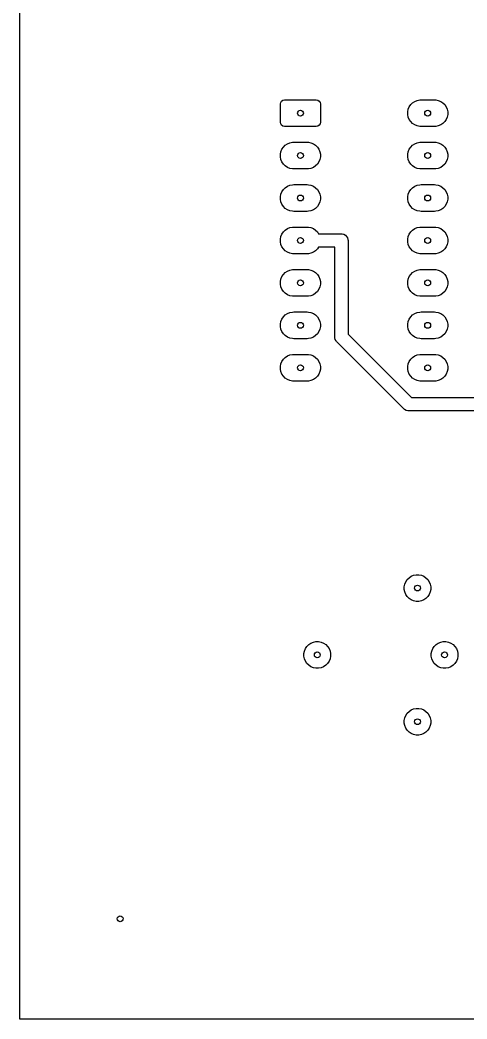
# Model space of a CAD drawing. Header units: millimetres. Extents: x 20 to 120, y -120 to -20.
# Drawn here: x 20 to 46.8, y -120 to -60.2 of the extents above; entities that cross this region are included whole.
import ezdxf

# ---------------------------------------------------------------- set-up
doc = ezdxf.new("R2010")
doc.units = ezdxf.units.MM
doc.layers.add('Edge.Cuts', color=254, linetype='CONTINUOUS', true_color=0xd0d2cd)
doc.layers.add('F.Cu', color=13, linetype='CONTINUOUS', true_color=0xc83434)

msp = doc.modelspace()

# ---------------------------------------------------------------- linework, layer by layer
at = {"layer": 'Edge.Cuts', "linetype": 'CONTINUOUS'}
for p, q in [((20, -120), (20, -20)), ((120, -120), (20, -120))]:
    msp.add_line(p, q, dxfattribs=at)
at = {"layer": 'F.Cu', "linetype": 'CONTINUOUS'}
for p, q in [((35.59, -65.23), (35.60903, -65.134329)), ((35.60903, -65.134329), (35.663223, -65.053223)), ((35.663223, -65.053223), (35.744329, -64.99903)), ((35.744329, -64.99903), (35.84, -64.98)), ((35.84, -64.98), (37.74, -64.98)), ((37.74, -64.98), (37.835671, -64.99903)), ((37.835671, -64.99903), (37.916777, -65.053223)), ((37.916777, -65.053223), (37.97097, -65.134329)), ((37.97097, -65.134329), (37.99, -65.23)), ((43.391592, -65.272485), (43.502485, -65.161592)), ((43.502485, -65.161592), (43.632883, -65.074463)), ((43.632883, -65.074463), (43.777772, -65.014448)), ((43.777772, -65.014448), (43.931586, -64.983852)), ((43.931586, -64.983852), (44.01, -64.98)), ((44.01, -64.98), (44.81, -64.98)), ((44.81, -64.98), (44.888414, -64.983852)), ((44.888414, -64.983852), (45.042228, -65.014448)), ((45.042228, -65.014448), (45.187117, -65.074463)), ((45.187117, -65.074463), (45.317515, -65.161592)), ((45.317515, -65.161592), (45.428408, -65.272485)), ((35.59, -66.33), (35.59, -65.23)), ((37.99, -65.23), (37.99, -66.33)), ((43.213852, -65.701586), (43.244448, -65.547772)), ((43.213852, -65.858414), (43.213852, -65.701586)), ((43.244448, -65.547772), (43.304463, -65.402883)), ((43.304463, -65.402883), (43.391592, -65.272485)), ((45.428408, -65.272485), (45.515537, -65.402883)), ((45.515537, -65.402883), (45.575552, -65.547772)), ((45.575552, -65.547772), (45.606148, -65.701586)), ((45.606148, -65.701586), (45.606148, -65.858414)), ((35.60903, -66.425671), (35.59, -66.33)), ((37.99, -66.33), (37.97097, -66.425671)), ((43.244448, -66.012228), (43.213852, -65.858414)), ((43.304463, -66.157117), (43.244448, -66.012228)), ((43.391592, -66.287515), (43.304463, -66.157117)), ((43.502485, -66.398408), (43.391592, -66.287515)), ((45.428408, -66.287515), (45.317515, -66.398408)), ((45.515537, -66.157117), (45.428408, -66.287515)), ((45.575552, -66.012228), (45.515537, -66.157117)), ((45.606148, -65.858414), (45.575552, -66.012228)), ((35.663223, -66.506777), (35.60903, -66.425671)), ((35.744329, -66.56097), (35.663223, -66.506777)), ((35.84, -66.58), (35.744329, -66.56097)), ((37.74, -66.58), (35.84, -66.58)), ((37.835671, -66.56097), (37.74, -66.58)), ((37.916777, -66.506777), (37.835671, -66.56097)), ((37.97097, -66.425671), (37.916777, -66.506777)), ((43.632883, -66.485537), (43.502485, -66.398408)), ((43.777772, -66.545552), (43.632883, -66.485537)), ((43.931586, -66.576148), (43.777772, -66.545552)), ((44.01, -66.58), (43.931586, -66.576148)), ((44.81, -66.58), (44.01, -66.58)), ((44.888414, -66.576148), (44.81, -66.58)), ((45.042228, -66.545552), (44.888414, -66.576148)), ((45.187117, -66.485537), (45.042228, -66.545552)), ((45.317515, -66.398408), (45.187117, -66.485537)), ((36.012883, -67.614463), (36.157772, -67.554448)), ((36.157772, -67.554448), (36.311586, -67.523852)), ((36.311586, -67.523852), (36.39, -67.52)), ((36.39, -67.52), (37.19, -67.52)), ((37.19, -67.52), (37.268414, -67.523852)), ((37.268414, -67.523852), (37.422228, -67.554448)), ((37.422228, -67.554448), (37.567117, -67.614463)), ((43.632883, -67.614463), (43.777772, -67.554448)), ((43.777772, -67.554448), (43.931586, -67.523852)), ((43.931586, -67.523852), (44.01, -67.52)), ((44.01, -67.52), (44.81, -67.52)), ((44.81, -67.52), (44.888414, -67.523852)), ((44.888414, -67.523852), (45.042228, -67.554448)), ((45.042228, -67.554448), (45.187117, -67.614463)), ((35.593852, -68.241586), (35.624448, -68.087772)), ((35.624448, -68.087772), (35.684463, -67.942883)), ((35.684463, -67.942883), (35.771592, -67.812485)), ((35.771592, -67.812485), (35.882485, -67.701592)), ((35.882485, -67.701592), (36.012883, -67.614463)), ((37.567117, -67.614463), (37.697515, -67.701592)), ((37.697515, -67.701592), (37.808408, -67.812485)), ((37.808408, -67.812485), (37.895537, -67.942883)), ((37.895537, -67.942883), (37.955552, -68.087772)), ((37.955552, -68.087772), (37.986148, -68.241586)), ((43.213852, -68.241586), (43.244448, -68.087772)), ((43.244448, -68.087772), (43.304463, -67.942883)), ((43.304463, -67.942883), (43.391592, -67.812485)), ((43.391592, -67.812485), (43.502485, -67.701592)), ((43.502485, -67.701592), (43.632883, -67.614463)), ((45.187117, -67.614463), (45.317515, -67.701592)), ((45.317515, -67.701592), (45.428408, -67.812485)), ((45.428408, -67.812485), (45.515537, -67.942883)), ((45.515537, -67.942883), (45.575552, -68.087772)), ((45.575552, -68.087772), (45.606148, -68.241586)), ((35.593852, -68.398414), (35.593852, -68.241586)), ((35.624448, -68.552228), (35.593852, -68.398414)), ((35.684463, -68.697117), (35.624448, -68.552228)), ((35.771592, -68.827515), (35.684463, -68.697117)), ((37.895537, -68.697117), (37.808408, -68.827515)), ((37.955552, -68.552228), (37.895537, -68.697117)), ((37.986148, -68.398414), (37.955552, -68.552228)), ((37.986148, -68.241586), (37.986148, -68.398414)), ((43.213852, -68.398414), (43.213852, -68.241586)), ((43.244448, -68.552228), (43.213852, -68.398414)), ((43.304463, -68.697117), (43.244448, -68.552228)), ((43.391592, -68.827515), (43.304463, -68.697117)), ((45.515537, -68.697117), (45.428408, -68.827515)), ((45.575552, -68.552228), (45.515537, -68.697117)), ((45.606148, -68.398414), (45.575552, -68.552228)), ((45.606148, -68.241586), (45.606148, -68.398414)), ((35.882485, -68.938408), (35.771592, -68.827515)), ((36.012883, -69.025537), (35.882485, -68.938408)), ((36.157772, -69.085552), (36.012883, -69.025537)), ((36.311586, -69.116148), (36.157772, -69.085552)), ((36.39, -69.12), (36.311586, -69.116148)), ((37.19, -69.12), (36.39, -69.12)), ((37.268414, -69.116148), (37.19, -69.12)), ((37.422228, -69.085552), (37.268414, -69.116148)), ((37.567117, -69.025537), (37.422228, -69.085552)), ((37.697515, -68.938408), (37.567117, -69.025537)), ((37.808408, -68.827515), (37.697515, -68.938408)), ((43.502485, -68.938408), (43.391592, -68.827515)), ((43.632883, -69.025537), (43.502485, -68.938408)), ((43.777772, -69.085552), (43.632883, -69.025537)), ((43.931586, -69.116148), (43.777772, -69.085552)), ((44.01, -69.12), (43.931586, -69.116148)), ((44.81, -69.12), (44.01, -69.12)), ((44.888414, -69.116148), (44.81, -69.12)), ((45.042228, -69.085552), (44.888414, -69.116148)), ((45.187117, -69.025537), (45.042228, -69.085552)), ((45.317515, -68.938408), (45.187117, -69.025537)), ((45.428408, -68.827515), (45.317515, -68.938408)), ((35.624448, -70.627772), (35.684463, -70.482883)), ((35.684463, -70.482883), (35.771592, -70.352485)), ((35.771592, -70.352485), (35.882485, -70.241592)), ((35.882485, -70.241592), (36.012883, -70.154463)), ((36.012883, -70.154463), (36.157772, -70.094448)), ((36.157772, -70.094448), (36.311586, -70.063852)), ((36.311586, -70.063852), (36.39, -70.06)), ((36.39, -70.06), (37.19, -70.06)), ((37.19, -70.06), (37.268414, -70.063852)), ((37.268414, -70.063852), (37.422228, -70.094448)), ((37.422228, -70.094448), (37.567117, -70.154463)), ((37.567117, -70.154463), (37.697515, -70.241592)), ((37.697515, -70.241592), (37.808408, -70.352485)), ((37.808408, -70.352485), (37.895537, -70.482883)), ((37.895537, -70.482883), (37.955552, -70.627772)), ((43.244448, -70.627772), (43.304463, -70.482883)), ((43.304463, -70.482883), (43.391592, -70.352485)), ((43.391592, -70.352485), (43.502485, -70.241592)), ((43.502485, -70.241592), (43.632883, -70.154463)), ((43.632883, -70.154463), (43.777772, -70.094448)), ((43.777772, -70.094448), (43.931586, -70.063852)), ((43.931586, -70.063852), (44.01, -70.06)), ((44.01, -70.06), (44.81, -70.06)), ((44.81, -70.06), (44.888414, -70.063852)), ((44.888414, -70.063852), (45.042228, -70.094448)), ((45.042228, -70.094448), (45.187117, -70.154463)), ((45.187117, -70.154463), (45.317515, -70.241592)), ((45.317515, -70.241592), (45.428408, -70.352485)), ((45.428408, -70.352485), (45.515537, -70.482883)), ((45.515537, -70.482883), (45.575552, -70.627772)), ((35.593852, -70.781586), (35.624448, -70.627772)), ((35.593852, -70.938414), (35.593852, -70.781586)), ((35.624448, -71.092228), (35.593852, -70.938414)), ((35.684463, -71.237117), (35.624448, -71.092228)), ((37.955552, -71.092228), (37.895537, -71.237117)), ((37.955552, -70.627772), (37.986148, -70.781586)), ((37.986148, -70.938414), (37.955552, -71.092228)), ((37.986148, -70.781586), (37.986148, -70.938414)), ((43.213852, -70.781586), (43.244448, -70.627772)), ((43.213852, -70.938414), (43.213852, -70.781586)), ((43.244448, -71.092228), (43.213852, -70.938414)), ((43.304463, -71.237117), (43.244448, -71.092228)), ((45.575552, -71.092228), (45.515537, -71.237117)), ((45.575552, -70.627772), (45.606148, -70.781586)), ((45.606148, -70.938414), (45.575552, -71.092228)), ((45.606148, -70.781586), (45.606148, -70.938414)), ((35.771592, -71.367515), (35.684463, -71.237117)), ((35.882485, -71.478408), (35.771592, -71.367515)), ((36.012883, -71.565537), (35.882485, -71.478408)), ((36.157772, -71.625552), (36.012883, -71.565537)), ((36.311586, -71.656148), (36.157772, -71.625552)), ((36.39, -71.66), (36.311586, -71.656148)), ((37.19, -71.66), (36.39, -71.66)), ((37.268414, -71.656148), (37.19, -71.66)), ((37.422228, -71.625552), (37.268414, -71.656148)), ((37.567117, -71.565537), (37.422228, -71.625552)), ((37.697515, -71.478408), (37.567117, -71.565537)), ((37.808408, -71.367515), (37.697515, -71.478408)), ((37.895537, -71.237117), (37.808408, -71.367515)), ((43.391592, -71.367515), (43.304463, -71.237117)), ((43.502485, -71.478408), (43.391592, -71.367515)), ((43.632883, -71.565537), (43.502485, -71.478408)), ((43.777772, -71.625552), (43.632883, -71.565537)), ((43.931586, -71.656148), (43.777772, -71.625552)), ((44.01, -71.66), (43.931586, -71.656148)), ((44.81, -71.66), (44.01, -71.66)), ((44.888414, -71.656148), (44.81, -71.66)), ((45.042228, -71.625552), (44.888414, -71.656148)), ((45.187117, -71.565537), (45.042228, -71.625552)), ((45.317515, -71.478408), (45.187117, -71.565537)), ((45.428408, -71.367515), (45.317515, -71.478408)), ((45.515537, -71.237117), (45.428408, -71.367515)), ((35.684463, -73.022883), (35.771592, -72.892485)), ((35.771592, -72.892485), (35.882485, -72.781592)), ((35.882485, -72.781592), (36.012883, -72.694463)), ((36.012883, -72.694463), (36.157772, -72.634448)), ((36.157772, -72.634448), (36.311586, -72.603852)), ((36.311586, -72.603852), (36.39, -72.6)), ((36.39, -72.6), (37.19, -72.6)), ((37.19, -72.6), (37.268414, -72.603852)), ((37.268414, -72.603852), (37.422228, -72.634448)), ((37.422228, -72.634448), (37.567117, -72.694463)), ((37.567117, -72.694463), (37.697515, -72.781592)), ((37.697515, -72.781592), (37.808408, -72.892485)), ((37.808408, -72.892485), (37.880247, -73)), ((43.304463, -73.022883), (43.391592, -72.892485)), ((43.391592, -72.892485), (43.502485, -72.781592)), ((43.502485, -72.781592), (43.632883, -72.694463)), ((43.632883, -72.694463), (43.777772, -72.634448)), ((43.777772, -72.634448), (43.931586, -72.603852)), ((43.931586, -72.603852), (44.01, -72.6)), ((44.01, -72.6), (44.81, -72.6)), ((44.81, -72.6), (44.888414, -72.603852)), ((44.888414, -72.603852), (45.042228, -72.634448)), ((45.042228, -72.634448), (45.187117, -72.694463)), ((45.187117, -72.694463), (45.317515, -72.781592)), ((45.317515, -72.781592), (45.428408, -72.892485)), ((45.428408, -72.892485), (45.515537, -73.022883)), ((35.593852, -73.321586), (35.624448, -73.167772)), ((35.593852, -73.478414), (35.593852, -73.321586)), ((35.624448, -73.632228), (35.593852, -73.478414)), ((35.624448, -73.167772), (35.684463, -73.022883)), ((37.880247, -73), (39.2417, -73)), ((39.2417, -73), (39.29391, -73.003422)), ((39.29391, -73.003422), (39.394773, -73.030448)), ((39.394773, -73.030448), (39.485205, -73.082659)), ((39.485205, -73.082659), (39.559041, -73.156495)), ((39.559041, -73.156495), (39.611252, -73.246927)), ((39.611252, -73.246927), (39.638278, -73.34779)), ((39.638278, -73.34779), (39.6417, -73.4)), ((39.6417, -73.4), (39.6417, -79.005014)), ((43.213852, -73.321586), (43.244448, -73.167772)), ((43.213852, -73.478414), (43.213852, -73.321586)), ((43.244448, -73.632228), (43.213852, -73.478414)), ((43.244448, -73.167772), (43.304463, -73.022883)), ((45.515537, -73.022883), (45.575552, -73.167772)), ((45.575552, -73.167772), (45.606148, -73.321586)), ((45.606148, -73.478414), (45.575552, -73.632228)), ((45.606148, -73.321586), (45.606148, -73.478414)), ((35.684463, -73.777117), (35.624448, -73.632228)), ((35.771592, -73.907515), (35.684463, -73.777117)), ((35.882485, -74.018408), (35.771592, -73.907515)), ((36.012883, -74.105537), (35.882485, -74.018408)), ((36.157772, -74.165552), (36.012883, -74.105537)), ((37.567117, -74.105537), (37.422228, -74.165552)), ((37.697515, -74.018408), (37.567117, -74.105537)), ((37.808408, -73.907515), (37.697515, -74.018408)), ((37.880247, -73.8), (37.808408, -73.907515)), ((38.8417, -73.8), (37.880247, -73.8)), ((38.8417, -79.1707), (38.8417, -73.8)), ((43.304463, -73.777117), (43.244448, -73.632228)), ((43.391592, -73.907515), (43.304463, -73.777117)), ((43.502485, -74.018408), (43.391592, -73.907515)), ((43.632883, -74.105537), (43.502485, -74.018408)), ((43.777772, -74.165552), (43.632883, -74.105537)), ((45.187117, -74.105537), (45.042228, -74.165552)), ((45.317515, -74.018408), (45.187117, -74.105537)), ((45.428408, -73.907515), (45.317515, -74.018408)), ((45.515537, -73.777117), (45.428408, -73.907515)), ((45.575552, -73.632228), (45.515537, -73.777117)), ((36.311586, -74.196148), (36.157772, -74.165552)), ((36.39, -74.2), (36.311586, -74.196148)), ((37.19, -74.2), (36.39, -74.2)), ((37.268414, -74.196148), (37.19, -74.2)), ((37.422228, -74.165552), (37.268414, -74.196148)), ((43.931586, -74.196148), (43.777772, -74.165552)), ((44.01, -74.2), (43.931586, -74.196148)), ((44.81, -74.2), (44.01, -74.2)), ((44.888414, -74.196148), (44.81, -74.2)), ((45.042228, -74.165552), (44.888414, -74.196148)), ((35.771592, -75.432485), (35.882485, -75.321592)), ((35.882485, -75.321592), (36.012883, -75.234463)), ((36.012883, -75.234463), (36.157772, -75.174448)), ((36.157772, -75.174448), (36.311586, -75.143852)), ((36.311586, -75.143852), (36.39, -75.14)), ((36.39, -75.14), (37.19, -75.14)), ((37.19, -75.14), (37.268414, -75.143852)), ((37.268414, -75.143852), (37.422228, -75.174448)), ((37.422228, -75.174448), (37.567117, -75.234463)), ((37.567117, -75.234463), (37.697515, -75.321592)), ((37.697515, -75.321592), (37.808408, -75.432485)), ((43.391592, -75.432485), (43.502485, -75.321592)), ((43.502485, -75.321592), (43.632883, -75.234463)), ((43.632883, -75.234463), (43.777772, -75.174448)), ((43.777772, -75.174448), (43.931586, -75.143852)), ((43.931586, -75.143852), (44.01, -75.14)), ((44.01, -75.14), (44.81, -75.14)), ((44.81, -75.14), (44.888414, -75.143852)), ((44.888414, -75.143852), (45.042228, -75.174448)), ((45.042228, -75.174448), (45.187117, -75.234463)), ((45.187117, -75.234463), (45.317515, -75.321592)), ((45.317515, -75.321592), (45.428408, -75.432485)), ((35.593852, -75.861586), (35.624448, -75.707772)), ((35.593852, -76.018414), (35.593852, -75.861586)), ((35.624448, -75.707772), (35.684463, -75.562883)), ((35.684463, -75.562883), (35.771592, -75.432485)), ((37.808408, -75.432485), (37.895537, -75.562883)), ((37.895537, -75.562883), (37.955552, -75.707772)), ((37.955552, -75.707772), (37.986148, -75.861586)), ((37.986148, -75.861586), (37.986148, -76.018414)), ((43.213852, -75.861586), (43.244448, -75.707772)), ((43.213852, -76.018414), (43.213852, -75.861586)), ((43.244448, -75.707772), (43.304463, -75.562883)), ((43.304463, -75.562883), (43.391592, -75.432485)), ((45.428408, -75.432485), (45.515537, -75.562883)), ((45.515537, -75.562883), (45.575552, -75.707772)), ((45.575552, -75.707772), (45.606148, -75.861586)), ((45.606148, -75.861586), (45.606148, -76.018414)), ((35.624448, -76.172228), (35.593852, -76.018414)), ((35.684463, -76.317117), (35.624448, -76.172228)), ((35.771592, -76.447515), (35.684463, -76.317117)), ((35.882485, -76.558408), (35.771592, -76.447515)), ((37.808408, -76.447515), (37.697515, -76.558408)), ((37.895537, -76.317117), (37.808408, -76.447515)), ((37.955552, -76.172228), (37.895537, -76.317117)), ((37.986148, -76.018414), (37.955552, -76.172228)), ((43.244448, -76.172228), (43.213852, -76.018414)), ((43.304463, -76.317117), (43.244448, -76.172228)), ((43.391592, -76.447515), (43.304463, -76.317117)), ((43.502485, -76.558408), (43.391592, -76.447515)), ((45.428408, -76.447515), (45.317515, -76.558408)), ((45.515537, -76.317117), (45.428408, -76.447515)), ((45.575552, -76.172228), (45.515537, -76.317117)), ((45.606148, -76.018414), (45.575552, -76.172228)), ((36.012883, -76.645537), (35.882485, -76.558408)), ((36.157772, -76.705552), (36.012883, -76.645537)), ((36.311586, -76.736148), (36.157772, -76.705552)), ((36.39, -76.74), (36.311586, -76.736148)), ((37.19, -76.74), (36.39, -76.74)), ((37.268414, -76.736148), (37.19, -76.74)), ((37.422228, -76.705552), (37.268414, -76.736148)), ((37.567117, -76.645537), (37.422228, -76.705552)), ((37.697515, -76.558408), (37.567117, -76.645537)), ((43.632883, -76.645537), (43.502485, -76.558408)), ((43.777772, -76.705552), (43.632883, -76.645537)), ((43.931586, -76.736148), (43.777772, -76.705552)), ((44.01, -76.74), (43.931586, -76.736148)), ((44.81, -76.74), (44.01, -76.74)), ((44.888414, -76.736148), (44.81, -76.74)), ((45.042228, -76.705552), (44.888414, -76.736148)), ((45.187117, -76.645537), (45.042228, -76.705552)), ((45.317515, -76.558408), (45.187117, -76.645537)), ((36.012883, -77.774463), (36.157772, -77.714448)), ((36.157772, -77.714448), (36.311586, -77.683852)), ((36.311586, -77.683852), (36.39, -77.68)), ((36.39, -77.68), (37.19, -77.68)), ((37.19, -77.68), (37.268414, -77.683852)), ((37.268414, -77.683852), (37.422228, -77.714448)), ((37.422228, -77.714448), (37.567117, -77.774463)), ((43.632883, -77.774463), (43.777772, -77.714448)), ((43.777772, -77.714448), (43.931586, -77.683852)), ((43.931586, -77.683852), (44.01, -77.68)), ((44.01, -77.68), (44.81, -77.68)), ((44.81, -77.68), (44.888414, -77.683852)), ((44.888414, -77.683852), (45.042228, -77.714448)), ((45.042228, -77.714448), (45.187117, -77.774463)), ((35.593852, -78.401586), (35.624448, -78.247772)), ((35.624448, -78.247772), (35.684463, -78.102883)), ((35.684463, -78.102883), (35.771592, -77.972485)), ((35.771592, -77.972485), (35.882485, -77.861592)), ((35.882485, -77.861592), (36.012883, -77.774463)), ((37.567117, -77.774463), (37.697515, -77.861592)), ((37.697515, -77.861592), (37.808408, -77.972485)), ((37.808408, -77.972485), (37.895537, -78.102883)), ((37.895537, -78.102883), (37.955552, -78.247772)), ((37.955552, -78.247772), (37.986148, -78.401586)), ((43.213852, -78.401586), (43.244448, -78.247772)), ((43.244448, -78.247772), (43.304463, -78.102883)), ((43.304463, -78.102883), (43.391592, -77.972485)), ((43.391592, -77.972485), (43.502485, -77.861592)), ((43.502485, -77.861592), (43.632883, -77.774463)), ((45.187117, -77.774463), (45.317515, -77.861592)), ((45.317515, -77.861592), (45.428408, -77.972485)), ((45.428408, -77.972485), (45.515537, -78.102883)), ((45.515537, -78.102883), (45.575552, -78.247772)), ((45.575552, -78.247772), (45.606148, -78.401586)), ((35.593852, -78.558414), (35.593852, -78.401586)), ((35.624448, -78.712228), (35.593852, -78.558414)), ((35.684463, -78.857117), (35.624448, -78.712228)), ((35.771592, -78.987515), (35.684463, -78.857117)), ((37.895537, -78.857117), (37.808408, -78.987515)), ((37.955552, -78.712228), (37.895537, -78.857117)), ((37.986148, -78.558414), (37.955552, -78.712228)), ((37.986148, -78.401586), (37.986148, -78.558414)), ((43.213852, -78.558414), (43.213852, -78.401586)), ((43.244448, -78.712228), (43.213852, -78.558414)), ((43.304463, -78.857117), (43.244448, -78.712228)), ((43.391592, -78.987515), (43.304463, -78.857117)), ((45.515537, -78.857117), (45.428408, -78.987515)), ((45.575552, -78.712228), (45.515537, -78.857117)), ((45.606148, -78.558414), (45.575552, -78.712228)), ((45.606148, -78.401586), (45.606148, -78.558414)), ((35.882485, -79.098408), (35.771592, -78.987515)), ((36.012883, -79.185537), (35.882485, -79.098408)), ((36.157772, -79.245552), (36.012883, -79.185537)), ((36.311586, -79.276148), (36.157772, -79.245552)), ((36.39, -79.28), (36.311586, -79.276148)), ((37.19, -79.28), (36.39, -79.28)), ((37.268414, -79.276148), (37.19, -79.28)), ((37.422228, -79.245552), (37.268414, -79.276148)), ((37.567117, -79.185537), (37.422228, -79.245552)), ((37.697515, -79.098408), (37.567117, -79.185537)), ((37.808408, -78.987515), (37.697515, -79.098408)), ((38.845122, -79.22291), (38.8417, -79.1707)), ((38.872148, -79.323774), (38.845122, -79.22291)), ((38.924359, -79.414205), (38.872148, -79.323774)), ((38.958857, -79.453543), (38.924359, -79.414205)), ((42.988157, -83.482843), (38.958857, -79.453543)), ((39.6417, -79.005014), (43.436686, -82.8)), ((43.502485, -79.098408), (43.391592, -78.987515)), ((43.632883, -79.185537), (43.502485, -79.098408)), ((43.777772, -79.245552), (43.632883, -79.185537)), ((43.931586, -79.276148), (43.777772, -79.245552)), ((44.01, -79.28), (43.931586, -79.276148)), ((44.81, -79.28), (44.01, -79.28)), ((44.888414, -79.276148), (44.81, -79.28)), ((45.042228, -79.245552), (44.888414, -79.276148)), ((45.187117, -79.185537), (45.042228, -79.245552)), ((45.317515, -79.098408), (45.187117, -79.185537)), ((45.428408, -78.987515), (45.317515, -79.098408)), ((35.624448, -80.787772), (35.684463, -80.642883)), ((35.684463, -80.642883), (35.771592, -80.512485)), ((35.771592, -80.512485), (35.882485, -80.401592)), ((35.882485, -80.401592), (36.012883, -80.314463)), ((36.012883, -80.314463), (36.157772, -80.254448)), ((36.157772, -80.254448), (36.311586, -80.223852)), ((36.311586, -80.223852), (36.39, -80.22)), ((36.39, -80.22), (37.19, -80.22)), ((37.19, -80.22), (37.268414, -80.223852)), ((37.268414, -80.223852), (37.422228, -80.254448)), ((37.422228, -80.254448), (37.567117, -80.314463)), ((37.567117, -80.314463), (37.697515, -80.401592)), ((37.697515, -80.401592), (37.808408, -80.512485)), ((37.808408, -80.512485), (37.895537, -80.642883)), ((37.895537, -80.642883), (37.955552, -80.787772)), ((43.244448, -80.787772), (43.304463, -80.642883)), ((43.304463, -80.642883), (43.391592, -80.512485)), ((43.391592, -80.512485), (43.502485, -80.401592)), ((43.502485, -80.401592), (43.632883, -80.314463)), ((43.632883, -80.314463), (43.777772, -80.254448)), ((43.777772, -80.254448), (43.931586, -80.223852)), ((43.931586, -80.223852), (44.01, -80.22)), ((44.01, -80.22), (44.81, -80.22)), ((44.81, -80.22), (44.888414, -80.223852)), ((44.888414, -80.223852), (45.042228, -80.254448)), ((45.042228, -80.254448), (45.187117, -80.314463)), ((45.187117, -80.314463), (45.317515, -80.401592)), ((45.317515, -80.401592), (45.428408, -80.512485)), ((45.428408, -80.512485), (45.515537, -80.642883)), ((45.515537, -80.642883), (45.575552, -80.787772)), ((35.593852, -80.941586), (35.624448, -80.787772)), ((35.593852, -81.098414), (35.593852, -80.941586)), ((35.624448, -81.252228), (35.593852, -81.098414)), ((35.684463, -81.397117), (35.624448, -81.252228)), ((37.955552, -81.252228), (37.895537, -81.397117)), ((37.955552, -80.787772), (37.986148, -80.941586)), ((37.986148, -81.098414), (37.955552, -81.252228)), ((37.986148, -80.941586), (37.986148, -81.098414)), ((43.213852, -80.941586), (43.244448, -80.787772)), ((43.213852, -81.098414), (43.213852, -80.941586)), ((43.244448, -81.252228), (43.213852, -81.098414)), ((43.304463, -81.397117), (43.244448, -81.252228)), ((45.575552, -81.252228), (45.515537, -81.397117)), ((45.575552, -80.787772), (45.606148, -80.941586)), ((45.606148, -81.098414), (45.575552, -81.252228)), ((45.606148, -80.941586), (45.606148, -81.098414)), ((35.771592, -81.527515), (35.684463, -81.397117)), ((35.882485, -81.638408), (35.771592, -81.527515)), ((36.012883, -81.725537), (35.882485, -81.638408)), ((36.157772, -81.785552), (36.012883, -81.725537)), ((36.311586, -81.816148), (36.157772, -81.785552)), ((36.39, -81.82), (36.311586, -81.816148)), ((37.19, -81.82), (36.39, -81.82)), ((37.268414, -81.816148), (37.19, -81.82)), ((37.422228, -81.785552), (37.268414, -81.816148)), ((37.567117, -81.725537), (37.422228, -81.785552)), ((37.697515, -81.638408), (37.567117, -81.725537)), ((37.808408, -81.527515), (37.697515, -81.638408)), ((37.895537, -81.397117), (37.808408, -81.527515)), ((43.391592, -81.527515), (43.304463, -81.397117)), ((43.502485, -81.638408), (43.391592, -81.527515)), ((43.632883, -81.725537), (43.502485, -81.638408)), ((43.777772, -81.785552), (43.632883, -81.725537)), ((43.931586, -81.816148), (43.777772, -81.785552)), ((44.01, -81.82), (43.931586, -81.816148)), ((44.81, -81.82), (44.01, -81.82)), ((44.888414, -81.816148), (44.81, -81.82)), ((45.042228, -81.785552), (44.888414, -81.816148)), ((45.187117, -81.725537), (45.042228, -81.785552)), ((45.317515, -81.638408), (45.187117, -81.725537)), ((45.428408, -81.527515), (45.317515, -81.638408)), ((45.515537, -81.397117), (45.428408, -81.527515)), ((43.436686, -82.8), (61.289753, -82.8)), ((43.027495, -83.517341), (42.988157, -83.482843)), ((43.117926, -83.569552), (43.027495, -83.517341)), ((43.21879, -83.596578), (43.117926, -83.569552)), ((43.271, -83.6), (43.21879, -83.596578)), ((61.289753, -83.6), (43.271, -83.6)), ((43.034448, -93.972772), (43.094463, -93.827883)), ((43.094463, -93.827883), (43.181592, -93.697485)), ((43.181592, -93.697485), (43.292485, -93.586592)), ((43.292485, -93.586592), (43.422883, -93.499463)), ((43.422883, -93.499463), (43.567772, -93.439448)), ((43.567772, -93.439448), (43.721586, -93.408852)), ((43.721586, -93.408852), (43.878414, -93.408852)), ((43.878414, -93.408852), (44.032228, -93.439448)), ((44.032228, -93.439448), (44.177117, -93.499463)), ((44.177117, -93.499463), (44.307515, -93.586592)), ((44.307515, -93.586592), (44.418408, -93.697485)), ((44.418408, -93.697485), (44.505537, -93.827883)), ((44.505537, -93.827883), (44.565552, -93.972772)), ((43.003852, -94.126586), (43.034448, -93.972772)), ((43.003852, -94.283414), (43.003852, -94.126586)), ((43.034448, -94.437228), (43.003852, -94.283414)), ((43.094463, -94.582117), (43.034448, -94.437228)), ((44.565552, -94.437228), (44.505537, -94.582117)), ((44.565552, -93.972772), (44.596148, -94.126586)), ((44.596148, -94.283414), (44.565552, -94.437228)), ((44.596148, -94.126586), (44.596148, -94.283414)), ((43.181592, -94.712515), (43.094463, -94.582117)), ((43.292485, -94.823408), (43.181592, -94.712515)), ((43.422883, -94.910537), (43.292485, -94.823408)), ((43.567772, -94.970552), (43.422883, -94.910537)), ((43.721586, -95.001148), (43.567772, -94.970552)), ((43.878414, -95.001148), (43.721586, -95.001148)), ((44.032228, -94.970552), (43.878414, -95.001148)), ((44.177117, -94.910537), (44.032228, -94.970552)), ((44.307515, -94.823408), (44.177117, -94.910537)), ((44.418408, -94.712515), (44.307515, -94.823408)), ((44.505537, -94.582117), (44.418408, -94.712515)), ((37.422883, -97.499463), (37.567772, -97.439448)), ((37.567772, -97.439448), (37.721586, -97.408852)), ((37.721586, -97.408852), (37.878414, -97.408852)), ((37.878414, -97.408852), (38.032228, -97.439448)), ((38.032228, -97.439448), (38.177117, -97.499463)), ((45.042883, -97.499463), (45.187772, -97.439448)), ((45.187772, -97.439448), (45.341586, -97.408852)), ((45.341586, -97.408852), (45.498414, -97.408852)), ((45.498414, -97.408852), (45.652228, -97.439448)), ((45.652228, -97.439448), (45.797117, -97.499463)), ((37.003852, -98.126586), (37.034448, -97.972772)), ((37.034448, -97.972772), (37.094463, -97.827883)), ((37.094463, -97.827883), (37.181592, -97.697485)), ((37.181592, -97.697485), (37.292485, -97.586592)), ((37.292485, -97.586592), (37.422883, -97.499463)), ((38.177117, -97.499463), (38.307515, -97.586592)), ((38.307515, -97.586592), (38.418408, -97.697485)), ((38.418408, -97.697485), (38.505537, -97.827883)), ((38.505537, -97.827883), (38.565552, -97.972772)), ((38.565552, -97.972772), (38.596148, -98.126586)), ((44.623852, -98.126586), (44.654448, -97.972772)), ((44.654448, -97.972772), (44.714463, -97.827883)), ((44.714463, -97.827883), (44.801592, -97.697485)), ((44.801592, -97.697485), (44.912485, -97.586592)), ((44.912485, -97.586592), (45.042883, -97.499463)), ((45.797117, -97.499463), (45.927515, -97.586592)), ((45.927515, -97.586592), (46.038408, -97.697485)), ((46.038408, -97.697485), (46.125537, -97.827883)), ((46.125537, -97.827883), (46.185552, -97.972772)), ((46.185552, -97.972772), (46.216148, -98.126586)), ((37.003852, -98.283414), (37.003852, -98.126586)), ((37.034448, -98.437228), (37.003852, -98.283414)), ((37.094463, -98.582117), (37.034448, -98.437228)), ((37.181592, -98.712515), (37.094463, -98.582117)), ((38.505537, -98.582117), (38.418408, -98.712515)), ((38.565552, -98.437228), (38.505537, -98.582117)), ((38.596148, -98.283414), (38.565552, -98.437228)), ((38.596148, -98.126586), (38.596148, -98.283414)), ((44.623852, -98.283414), (44.623852, -98.126586)), ((44.654448, -98.437228), (44.623852, -98.283414)), ((44.714463, -98.582117), (44.654448, -98.437228)), ((44.801592, -98.712515), (44.714463, -98.582117)), ((46.125537, -98.582117), (46.038408, -98.712515)), ((46.185552, -98.437228), (46.125537, -98.582117)), ((46.216148, -98.283414), (46.185552, -98.437228)), ((46.216148, -98.126586), (46.216148, -98.283414)), ((37.292485, -98.823408), (37.181592, -98.712515)), ((37.422883, -98.910537), (37.292485, -98.823408)), ((37.567772, -98.970552), (37.422883, -98.910537)), ((37.721586, -99.001148), (37.567772, -98.970552)), ((37.878414, -99.001148), (37.721586, -99.001148)), ((38.032228, -98.970552), (37.878414, -99.001148)), ((38.177117, -98.910537), (38.032228, -98.970552)), ((38.307515, -98.823408), (38.177117, -98.910537)), ((38.418408, -98.712515), (38.307515, -98.823408)), ((44.912485, -98.823408), (44.801592, -98.712515)), ((45.042883, -98.910537), (44.912485, -98.823408)), ((45.187772, -98.970552), (45.042883, -98.910537)), ((45.341586, -99.001148), (45.187772, -98.970552)), ((45.498414, -99.001148), (45.341586, -99.001148)), ((45.652228, -98.970552), (45.498414, -99.001148)), ((45.797117, -98.910537), (45.652228, -98.970552)), ((45.927515, -98.823408), (45.797117, -98.910537)), ((46.038408, -98.712515), (45.927515, -98.823408)), ((43.181592, -101.697485), (43.292485, -101.586592)), ((43.292485, -101.586592), (43.422883, -101.499463)), ((43.422883, -101.499463), (43.567772, -101.439448)), ((43.567772, -101.439448), (43.721586, -101.408852)), ((43.721586, -101.408852), (43.878414, -101.408852)), ((43.878414, -101.408852), (44.032228, -101.439448)), ((44.032228, -101.439448), (44.177117, -101.499463)), ((44.177117, -101.499463), (44.307515, -101.586592)), ((44.307515, -101.586592), (44.418408, -101.697485)), ((43.003852, -102.126586), (43.034448, -101.972772)), ((43.003852, -102.283414), (43.003852, -102.126586)), ((43.034448, -101.972772), (43.094463, -101.827883)), ((43.094463, -101.827883), (43.181592, -101.697485)), ((44.418408, -101.697485), (44.505537, -101.827883)), ((44.505537, -101.827883), (44.565552, -101.972772)), ((44.565552, -101.972772), (44.596148, -102.126586)), ((44.596148, -102.126586), (44.596148, -102.283414)), ((43.034448, -102.437228), (43.003852, -102.283414)), ((43.094463, -102.582117), (43.034448, -102.437228)), ((43.181592, -102.712515), (43.094463, -102.582117)), ((43.292485, -102.823408), (43.181592, -102.712515)), ((43.422883, -102.910537), (43.292485, -102.823408)), ((44.307515, -102.823408), (44.177117, -102.910537)), ((44.418408, -102.712515), (44.307515, -102.823408)), ((44.505537, -102.582117), (44.418408, -102.712515)), ((44.565552, -102.437228), (44.505537, -102.582117)), ((44.596148, -102.283414), (44.565552, -102.437228)), ((43.567772, -102.970552), (43.422883, -102.910537)), ((43.721586, -103.001148), (43.567772, -102.970552)), ((43.878414, -103.001148), (43.721586, -103.001148)), ((44.032228, -102.970552), (43.878414, -103.001148)), ((44.177117, -102.910537), (44.032228, -102.970552))]:
    msp.add_line(p, q, dxfattribs=at)
at = {"layer": 'F.Cu'}
for centre in [(36.79, -65.78), (36.79, -65.78), (44.41, -65.78), (44.41, -65.78), (36.79, -68.32), (36.79, -68.32), (44.41, -68.32), (44.41, -68.32), (36.79, -70.86), (36.79, -70.86), (44.41, -70.86), (44.41, -70.86), (36.79, -73.4), (36.79, -73.4), (44.41, -73.4), (44.41, -73.4), (36.79, -75.94), (36.79, -75.94), (44.41, -75.94), (44.41, -75.94), (36.79, -78.48), (36.79, -78.48), (44.41, -78.48), (44.41, -78.48), (36.79, -81.02), (36.79, -81.02), (44.41, -81.02), (44.41, -81.02), (43.8, -94.205), (43.8, -94.205), (37.8, -98.205), (37.8, -98.205), (45.42, -98.205), (45.42, -98.205), (43.8, -102.205), (43.8, -102.205), (26, -114), (26, -114)]:
    msp.add_circle(centre, 0.175, dxfattribs=at)

doc.saveas('drawing.dxf')
